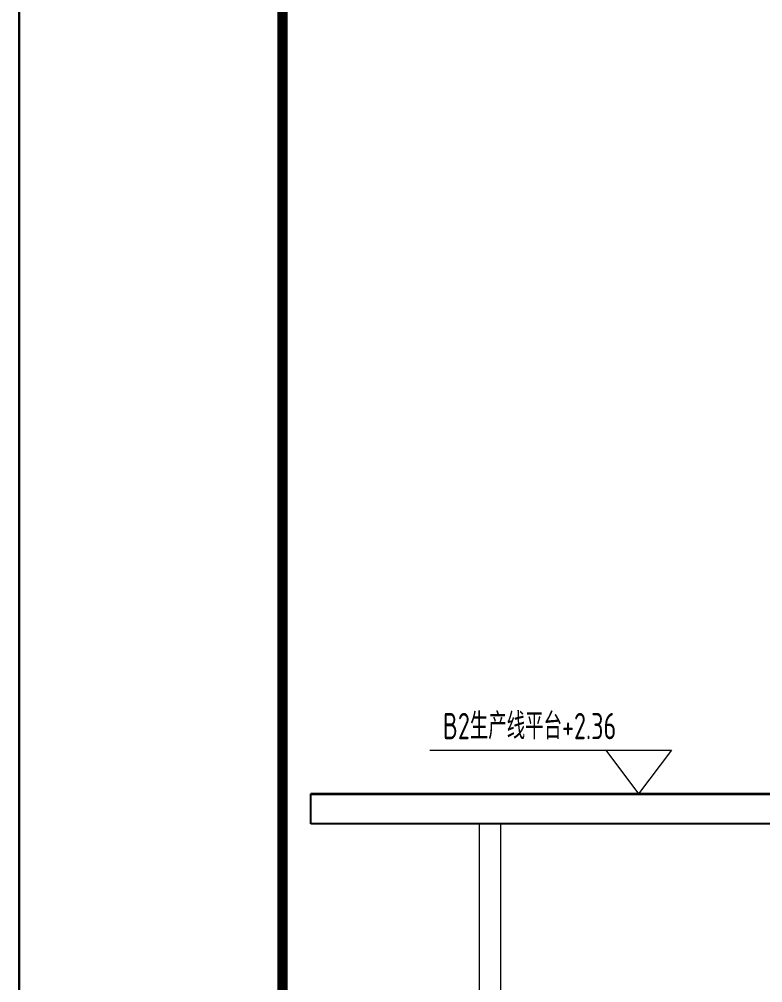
# Model space of a CAD drawing. Extents: x 498328 to 716449, y -893371 to -467753.
# Drawn here: x 526627 to 533688, y -885595 to -876443 of the extents above; entities that cross this region are included whole.
import ezdxf

# ---------------------------------------------------------------- set-up
doc = ezdxf.new("R2010")
doc.units = 0
doc.header["$LTSCALE"] = 1000
doc.linetypes.add('CENTER', pattern=[2, 1.25, -0.25, 0.25, -0.25])
for name, color, linetype in [('1轮廓实线层', 7, 'CONTINUOUS'), ('AXIS', 251, 'CENTER'), ('PUB_TITLE', 4, 'CONTINUOUS'), ('THIN', 7, 'CONTINUOUS'), ('设备基础', 2, 'CONTINUOUS')]:
    doc.layers.add(name, color=color, linetype=linetype)
doc.layers.add('yichutu', color=7, linetype='CONTINUOUS', true_color=0xffffff, plot=False)
doc.styles.add('TSSD_LABEL', font='Tssdeng.shx', dxfattribs={"width": 0.7, "bigfont": 'hztxt.shx'})

# ---------------------------------------------------------------- blocks, each defined once
blk = doc.blocks.new('yct-841-594-84100-59400-100-1000.0')
at = {"layer": 'yichutu', "color": 7, "true_color": 0xffffff}
blk.add_lwpolyline([(0, 0), (0, 59400), (84100, 59400), (84100, 0)], close=True, dxfattribs=at)

msp = doc.modelspace()

# ---------------------------------------------------------------- linework, layer by layer
at = {"layer": '1轮廓实线层', "color": 8, "lineweight": 9}
for p, q in [((530526.3, -883385.1), (532820.3, -883385.1)), ((532198.6, -883385.1), (532509.4, -883799.6)), ((532820.3, -883385.1), (532509.4, -883799.6))]:
    msp.add_line(p, q, dxfattribs=at)
at = {"layer": '1轮廓实线层', "color": 4, "lineweight": 20}
for p, q in [((530996.5, -884085.6), (530996.5, -888487.6)), ((531196.5, -884085.6), (531196.5, -888487.6))]:
    msp.add_line(p, q, dxfattribs=at)
at = {"layer": 'AXIS', "lineweight": 20}
msp.add_line((553415.6, -883799.6), (529865, -883799.6), dxfattribs=at)
at = {"layer": 'PUB_TITLE'}
msp.add_lwpolyline([(526627.4, -893370.7), (610727.4, -893370.7), (610727.4, -833970.7), (526627.4, -833970.7)], close=True, dxfattribs=at)
at = {"layer": 'PUB_TITLE', "const_width": 100}
msp.add_lwpolyline([(529127.4, -892370.7), (609727.4, -892370.7), (609727.4, -834970.7), (529127.4, -834970.7)], close=True, dxfattribs=at)
at = {"layer": '设备基础', "color": 4}
for p, q in [((538576.8, -883799.6), (529396.5, -883799.6)), ((529396.5, -883805.6), (529396.5, -883799.6)), ((538576.8, -883805.6), (529396.5, -883805.6)), ((529396.5, -884085.6), (529396.5, -883805.6)), ((538576.8, -884085.6), (529396.5, -884085.6))]:
    msp.add_line(p, q, dxfattribs=at)

# ---------------------------------------------------------------- block references
at = {"layer": 'yichutu'}
msp.add_blockref('yct-841-594-84100-59400-100-1000.0', (526627.4, -893370.7), dxfattribs=at)

# ---------------------------------------------------------------- texts
at = {"layer": 'THIN', "style": 'TSSD_LABEL', "width": 0.7}
msp.add_text('B2生产线平台+2.36', height=250, dxfattribs=at).set_placement((530650.5, -883282.1))

doc.saveas('drawing.dxf')
